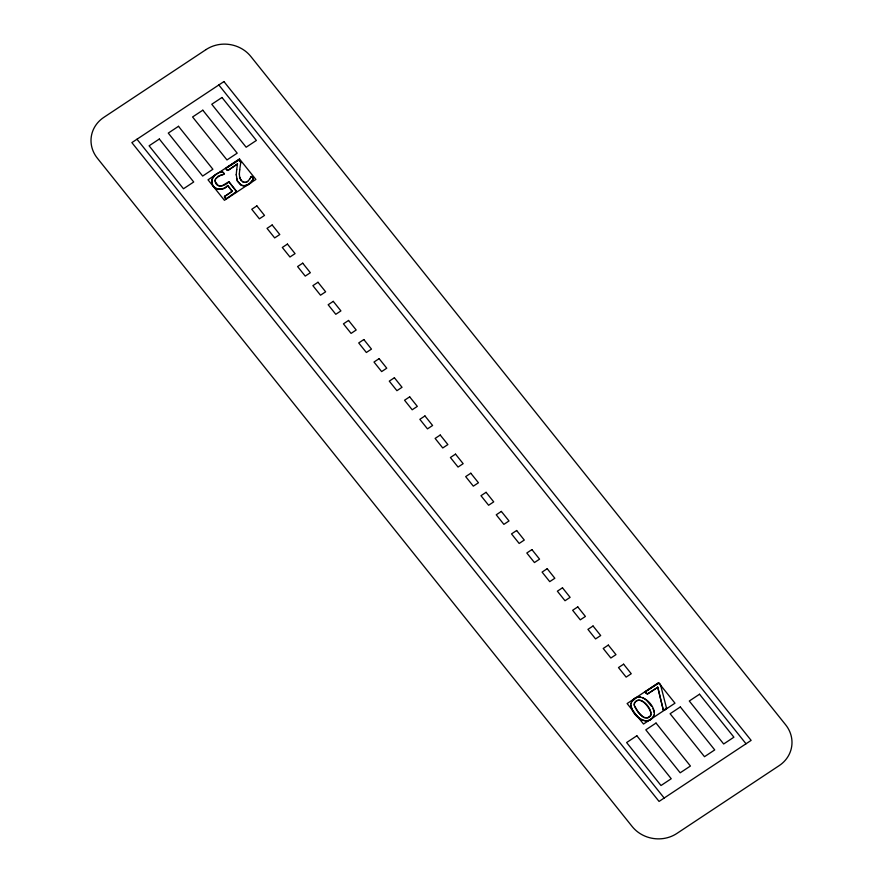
<?xml version="1.0" encoding="UTF-8"?>
<svg xmlns="http://www.w3.org/2000/svg" width="883" height="883" viewBox="0 0 883 883"><rect width="100%" height="100%" fill="white"/><g stroke="black" fill="none" stroke-linecap="round" stroke-linejoin="round"><path stroke-width="1.32" d="M224.238 173.708C224.58 174.227 222.097 169.856 220.11 172.262A15.695 14.349 7.7 0 0 214.613 175.375L211.81 180M631.003 703.287C629.7 714.634 648.674 729.7 654.336 714.413M654.303 714.667C655.616 703.321 636.621 688.254 630.97 703.541M240.673 162.991L240.452 161.148L238.609 159.834L226.258 167.936L226.147 169.238M660.87 686.08L659.877 683.806L658.541 683.012L645.539 691.555L645.429 692.857L647.382 694.159L657.725 687.305L647.416 693.906L645.296 692.151M239.337 174.128L239.712 169.724M236.214 174.922L236.71 169.569M253.244 179.006C253.774 176.688 250.165 174.977 250.264 178.587M215.099 180.982L215.253 179.724M216.203 178.134L220.286 175.364L224.083 174.205L218.09 176.28L215.595 179.028M226.456 198.818C223.907 197.549 223.973 197.03 226.489 198.554L236.578 191.49L236.004 192.494M232.306 191.136L224.569 196.501L232.273 191.39L227.792 185.496C223.697 189.966 215.364 190.96 212.538 184.591M211.666 181.324C211.611 190.088 223.333 191.898 227.792 185.496M236.191 190.816L228.852 181.721L222.406 185.607L220.11 186.015L218.123 185.441L215.264 181.755M226.545 169.514L228.09 170.198L237.461 163.984L228.046 170.452L226.942 170.231L226.004 168.543M236.677 169.823L237.461 163.984M240.706 162.384L239.05 159.812M250.849 177.317L251.302 176.379M645.33 691.808L658.497 683.265L660.219 684.59M666.533 708.1L665.197 709.678L663.376 710.208L666.367 708.486M239.679 169.977L240.706 162.737M634.149 704.325C638.078 692.636 653.464 708.332 650.517 715.936L647.901 717.923L644.16 717.669M224.37 197.108L224.602 196.247M651.124 714.071L650.55 715.683C644.513 722.261 637.581 711.742 634.877 706.897M212.406 178.211L211.854 183.211M253.278 178.741C252.152 182.527 248.52 185.496 244.591 185.871A6.159 5.629 7.7 0 1 240.717 184.911L237.361 181.103L236.247 174.668M215.22 179.977L215.629 178.774M634.347 703.067C640.109 694.877 648.828 706.698 650.937 712.515M252.935 179.646L249.161 183.984L244.624 185.618A6.159 5.629 7.7 0 1 240.75 184.657L237.395 180.849L236.523 178.267M250.297 178.322L247.593 181.633L245.805 182.417M631.566 701.753L636.577 697.537M653.74 716.201C646.058 727.769 632.449 714.733 630.937 705.197M213.3 176.997L214.58 175.629A15.695 14.349 7.7 0 1 216.203 174.381M226.214 168.2L239.017 160.066M247.626 181.379C244.183 183.863 240.066 180.54 239.635 176.865M228.818 181.986C225.022 186.026 215.783 188.929 215.132 180.717M220.077 172.516L222.671 172.141L224.028 173.565M638.541 697.018L640.462 697.018M251.534 176.556L253.289 178.554M242.549 181.876L244.094 182.461M642.371 697.515L646.168 699.954L651.72 706.4M228.852 181.721L236.545 191.754M642.78 716.841L638.001 711.963L634.358 705.44M218.829 84.967L746.014 743.773M227.759 185.75L232.273 191.39M136.986 139.227L664.171 798.033M241.302 180.772L239.602 177.119L239.37 173.874M660.539 684.811L666.466 707.912M653.034 708.607L654.369 712.747M663.376 710.208L657.758 687.051M657.725 687.305L663.21 709.777M634.182 704.071L634.325 705.694M666.499 707.658L666.499 708.354M206.136 49.536L103.83 117.362A31.965 29.227 7.7 0 0 97.351 158.189L632.184 826.543A31.965 29.227 7.7 0 0 676.864 833.464L779.17 765.638A31.965 29.227 7.7 0 0 785.649 724.811L250.816 56.457A31.965 29.227 7.7 0 0 206.136 49.536M223.94 81.578L131.865 142.616L659.06 801.422L751.135 740.384L223.94 81.578M159.326 139.017L149.095 145.805L183.476 188.774L193.708 181.986L159.326 139.017M178.509 126.302L168.278 133.09L202.66 176.059L212.891 169.271L178.509 126.302M202.814 110.198L192.582 116.975L226.964 159.944L237.196 153.167L202.814 110.198M221.997 97.483L211.765 104.26L246.147 147.229L256.379 140.452L221.997 97.483M239.481 158.951L208.013 179.812L224.425 200.309L255.882 179.448L239.481 158.951M256.865 205.882L251.754 209.271L259.392 218.818L264.503 215.43L256.865 205.882M272.152 224.977L267.03 228.366L274.668 237.913L279.79 234.525L272.152 224.977M287.428 244.072L282.317 247.461L289.955 257.008L295.065 253.62L287.428 244.072M302.714 263.167L297.593 266.556L305.231 276.103L310.352 272.715L302.714 263.167M317.99 282.262L312.88 285.651L320.518 295.198L325.628 291.809L317.99 282.262M333.266 301.357L328.156 304.745L335.794 314.293L340.915 310.904L333.266 301.357M348.553 320.452L343.432 323.851L351.081 333.399L356.191 329.999L348.553 320.452M363.829 339.547L358.719 342.946L366.357 352.494L371.478 349.094L363.829 339.547M379.116 358.641L373.995 362.041L381.644 371.588L386.754 368.2L379.116 358.641M394.392 377.747L389.282 381.136L396.92 390.683L402.03 387.295L394.392 377.747M409.679 396.842L404.557 400.231L412.195 409.778L417.317 406.39L409.679 396.842M424.955 415.937L419.844 419.326L427.482 428.873L432.593 425.485L424.955 415.937M440.242 435.032L435.12 438.421L442.758 447.968L447.88 444.579L440.242 435.032M455.518 454.127L450.407 457.515L458.045 467.063L463.156 463.674L455.518 454.127M470.805 473.222L465.683 476.61L473.321 486.158L478.443 482.769L470.805 473.222M486.08 492.317L480.97 495.705L488.608 505.253L493.718 501.864L486.08 492.317M501.356 511.412L496.246 514.8L503.884 524.359L509.005 520.959L501.356 511.412M516.643 530.506L511.522 533.906L519.171 543.453L524.281 540.054L516.643 530.506M531.919 549.601L526.809 553.001L534.447 562.548L539.568 559.149L531.919 549.601M547.206 568.707L542.085 572.096L549.734 581.643L554.844 578.255L547.206 568.707M562.482 587.802L557.372 591.191L565.01 600.738L570.12 597.35L562.482 587.802M577.769 606.897L572.648 610.285L580.286 619.833L585.407 616.444L577.769 606.897M593.045 625.992L587.935 629.38L595.572 638.928L600.683 635.539L593.045 625.992M608.332 645.087L603.21 648.475L610.848 658.023L615.97 654.634L608.332 645.087M623.608 664.182L618.497 667.57L626.135 677.118L631.246 673.729L623.608 664.182M658.575 682.691L627.118 703.552L643.519 724.049L674.987 703.188L658.575 682.691M636.853 735.771L626.621 742.548L661.003 785.517L671.235 778.74L636.853 735.771M656.036 723.056L645.804 729.833L680.186 772.802L690.418 766.025L656.036 723.056M680.34 706.941L670.109 713.729L704.491 756.698L714.722 749.91L680.34 706.941M699.524 694.226L689.292 701.014L723.674 743.983L733.905 737.195L699.524 694.226"/></g></svg>
